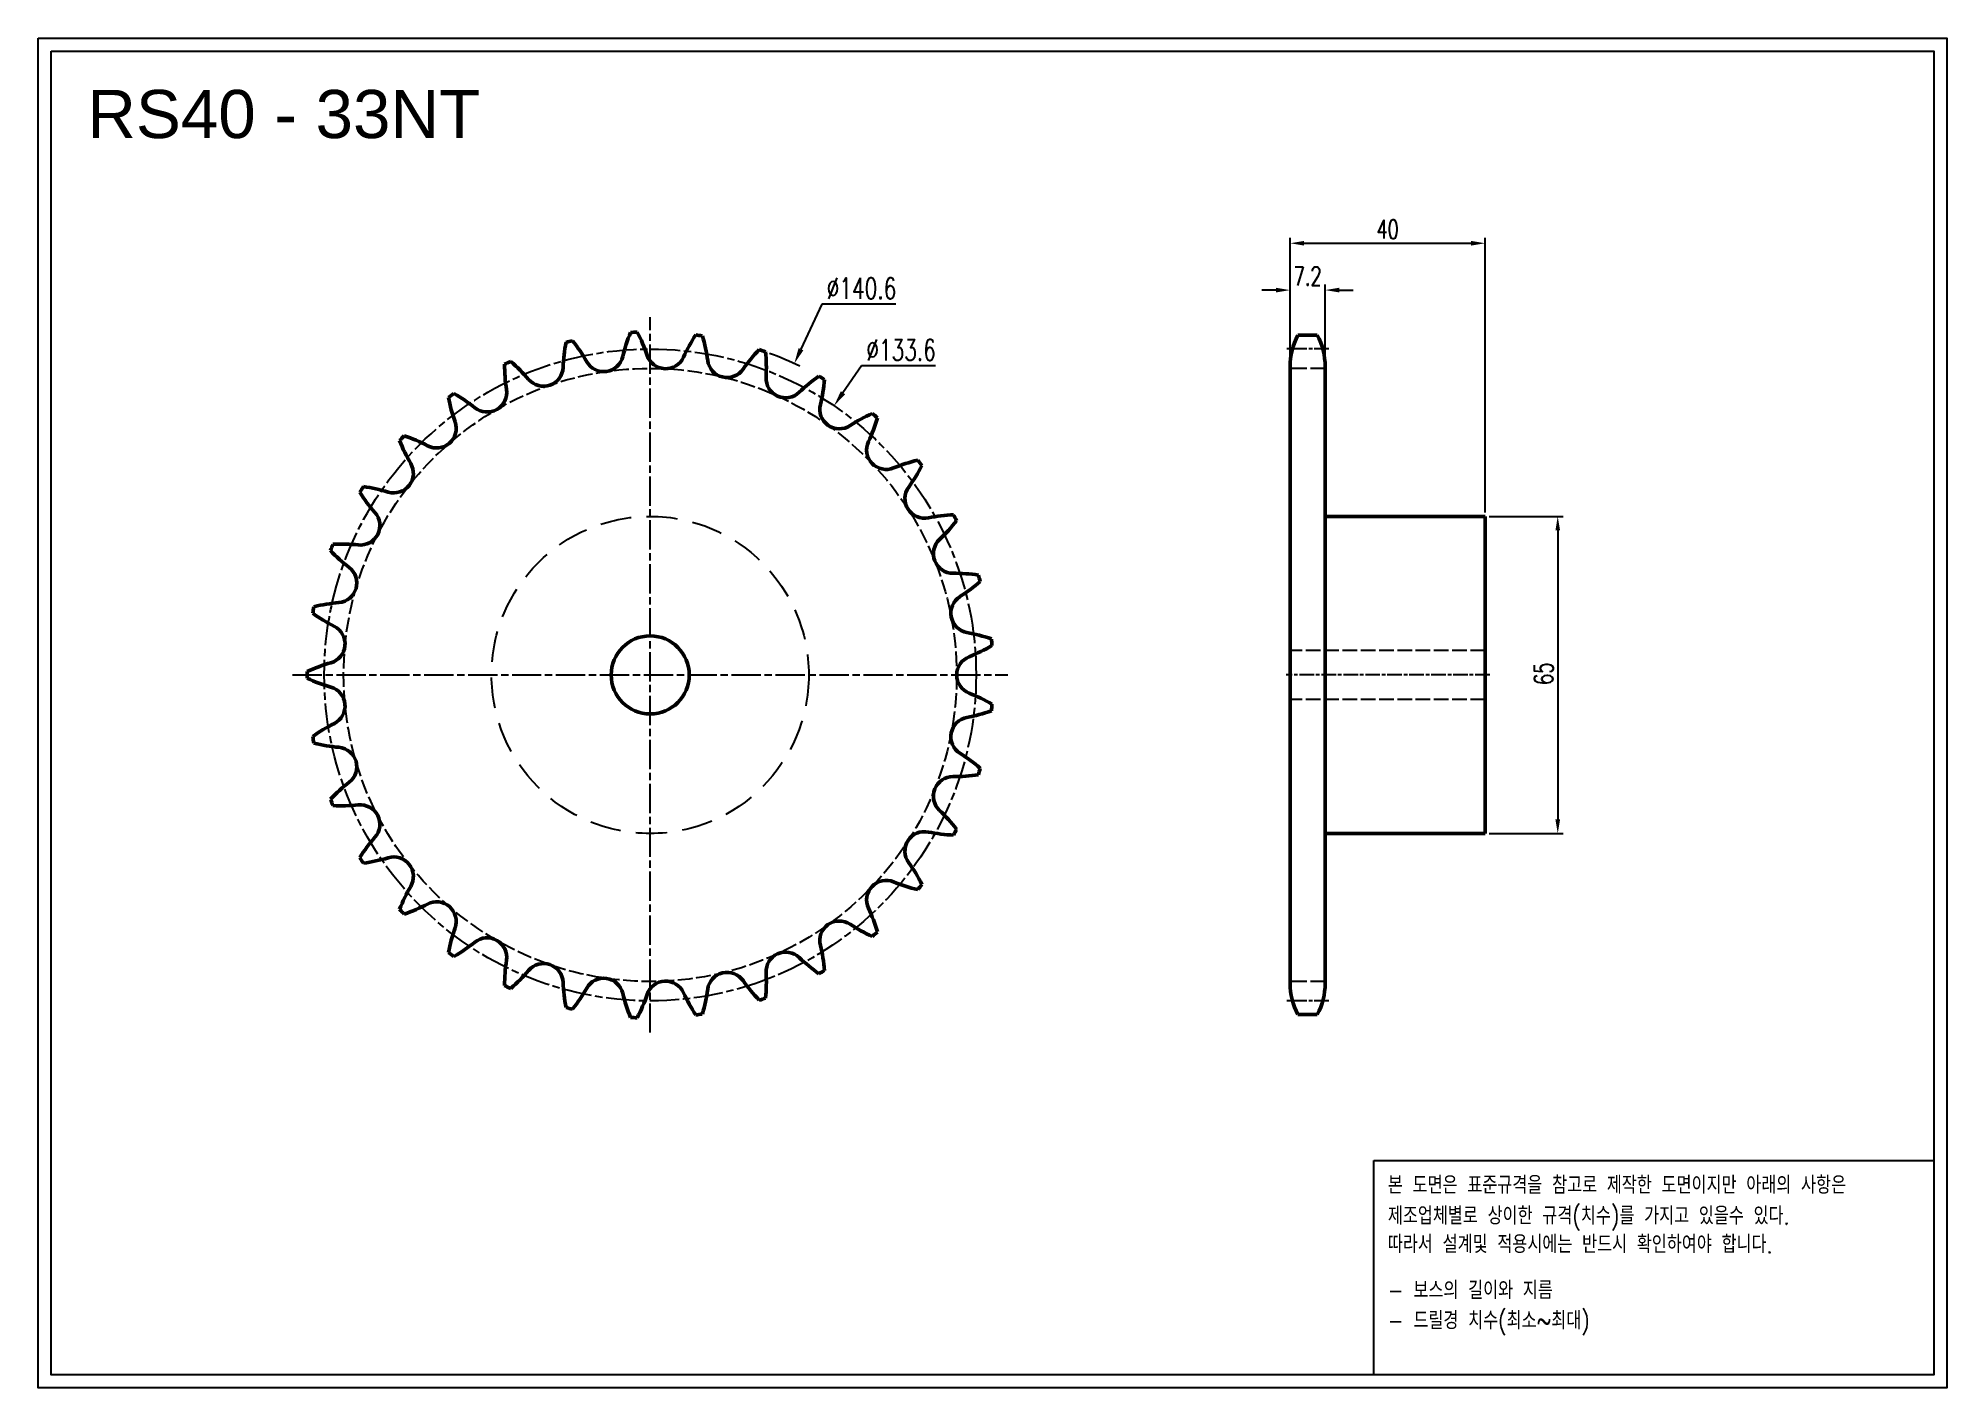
# Model space of a CAD drawing. Header units: millimetres. Extents: x -20818 to -20427, y 1699 to 1976.
import ezdxf

# ---------------------------------------------------------------- set-up
doc = ezdxf.new("R2010")
doc.units = ezdxf.units.MM
for name, pattern in [('AM_ISO02W050', [7.5, 6, -1.5]), ('AM_ISO02W050x2', [3.75, 3, -0.75]), ('AM_ISO08W050', [18, 12, -1.5, 3, -1.5]), ('AM_ISO08W050x2', [9, 6, -0.75, 1.5, -0.75]), ('HIDDEN', [9.525, 6.35, -3.175])]:
    doc.linetypes.add(name, pattern=pattern)
for name, color, linetype, lineweight in [('AM_0N', 7, 'Continuous', 50), ('AM_3N', 6, 'AM_ISO02W050', 25), ('AM_7', 4, 'AM_ISO08W050', 25), ('AM_7N', 4, 'AM_ISO08W050', 25)]:
    doc.layers.add(name, color=color, linetype=linetype, lineweight=lineweight)
doc.layers.add('HL', color=2, linetype='HIDDEN')
doc.layers.add('S-DIM', color=7, linetype='Continuous')
doc.styles.add('HAN', font='ROMANS.shx', dxfattribs={"width": 0.7, "bigfont": 'whgtxt.shx'})
doc.styles.add('HSG', font='SIMPLEX.shx', dxfattribs={"width": 0.7, "bigfont": 'HSG.shx'})
doc.styles.get("Standard").update_dxf_attribs({"font": 'arial.ttf'})
doc.dimstyles.new('APP4', dxfattribs={"dimscale": 1.6, "dimtxt": 2.4, "dimasz": 1.8, "dimexe": 0.7, "dimexo": 0.5, "dimgap": 0.6, "dimtad": 1, "dimtoh": 1, "dimdec": 1, "dimrnd": 0.01, "dimzin": 9, "dimdsep": 46, "dimtxsty": 'HSG', "dimcen": 0, "dimclrd": 1, "dimclre": 1, "dimclrt": 256, "dimazin": 2, "dimtp": 1, "dimtm": 1, "dimtfac": 0.5, "dimtdec": 1, "dimtofl": 0, "dimtmove": 0, "dimatfit": 3, "dimfxl": 0, "dimtvp": 1, "dimtolj": 2, "dimlwd": -1, "dimlwe": -1, "dimarcsym": 0})
doc.dimstyles.new('APP8', dxfattribs={"dimscale": 1.8, "dimtxt": 2.4, "dimasz": 1.8, "dimexe": 0.7, "dimexo": 0.5, "dimgap": 0.6, "dimtad": 1, "dimtoh": 1, "dimdec": 1, "dimrnd": 0.01, "dimzin": 9, "dimdsep": 46, "dimtxsty": 'HSG', "dimcen": 0, "dimclrd": 1, "dimclre": 1, "dimclrt": 256, "dimazin": 2, "dimtp": 1, "dimtm": 1, "dimtfac": 0.5, "dimtdec": 1, "dimtofl": 0, "dimtmove": 0, "dimatfit": 3, "dimfxl": 0, "dimtvp": 1, "dimtolj": 2, "dimlwd": -1, "dimlwe": -1, "dimarcsym": 0})

# ---------------------------------------------------------------- blocks, each defined once
blk = doc.blocks.new('*D1')
at = {"layer": 'Defpoints', "color": 0, "transparency": 16777216}
for p in [(-20663.18, 1909.34), (-20722.25, 1781.73)]:
    blk.add_point(p, dxfattribs=at)
at = {"layer": 'S-DIM', "color": 1, "transparency": 16777216}
for p, q in [((-20657.55, 1921.5), (-20661.82, 1912.28)), ((-20642.36, 1921.5), (-20657.55, 1921.5))]:
    blk.add_line(p, q, dxfattribs=at)
blk.add_arc((-20692.72, 1845.53), 70.31, 64.1329, 69.617, dxfattribs=at)
blk.add_solid([(-20662.31, 1912.51), (-20661.33, 1912.05), (-20663.18, 1909.34)], dxfattribs=at)
at = {"layer": 'S-DIM', "transparency": 16777216, "insert": (-20649.41, 1924.74), "char_height": 4.32, "attachment_point": 5, "style": 'HSG'}
blk.add_mtext('\\A2;∅140.6', dxfattribs=at)
blk = doc.blocks.new('*D2')
at = {"layer": 'Defpoints', "color": 0, "transparency": 16777216}
for p in [(-20655.03, 1900.69), (-20730.4, 1790.37)]:
    blk.add_point(p, dxfattribs=at)
at = {"layer": 'S-DIM', "color": 1, "transparency": 16777216}
for p, q in [((-20649.44, 1908.89), (-20653.21, 1903.37)), ((-20634.25, 1908.89), (-20649.44, 1908.89))]:
    blk.add_line(p, q, dxfattribs=at)
blk.add_solid([(-20653.65, 1903.67), (-20652.76, 1903.06), (-20655.03, 1900.69)], dxfattribs=at)
at = {"layer": 'S-DIM', "transparency": 16777216, "insert": (-20641.3, 1912.13), "char_height": 4.32, "attachment_point": 5, "style": 'HSG'}
blk.add_mtext('\\A2;∅133.6', dxfattribs=at)
blk = doc.blocks.new('*D3')
at = {"layer": 'Defpoints', "color": 0, "transparency": 16777216}
for p in [(-20554.38, 1924.4), (-20561.58, 1908.36), (-20554.38, 1908.36)]:
    blk.add_point(p, dxfattribs=at)
at = {"layer": 'S-DIM', "color": 1, "transparency": 16777216}
for p, q in [((-20561.58, 1909.16), (-20561.58, 1925.52)), ((-20554.38, 1909.16), (-20554.38, 1925.52)), ((-20564.46, 1924.4), (-20567.34, 1924.4)), ((-20551.5, 1924.4), (-20548.62, 1924.4))]:
    blk.add_line(p, q, dxfattribs=at)
for points in [[(-20564.46, 1924.88), (-20564.46, 1923.92), (-20561.58, 1924.4)], [(-20551.5, 1924.88), (-20551.5, 1923.92), (-20554.38, 1924.4)]]:
    blk.add_solid(points, dxfattribs=at)
at = {"layer": 'S-DIM', "transparency": 16777216, "insert": (-20557.98, 1927.28), "char_height": 3.84, "attachment_point": 5, "style": 'HSG'}
blk.add_mtext('\\A2;7.2', dxfattribs=at)
blk = doc.blocks.new('*D4')
at = {"layer": 'Defpoints', "color": 0, "transparency": 16777216}
for p in [(-20521.58, 1934), (-20561.58, 1908.36), (-20521.58, 1878.03)]:
    blk.add_point(p, dxfattribs=at)
at = {"layer": 'S-DIM', "color": 1, "transparency": 16777216}
for p, q in [((-20561.58, 1909.16), (-20561.58, 1935.12)), ((-20558.7, 1934), (-20524.46, 1934)), ((-20521.58, 1878.83), (-20521.58, 1935.12))]:
    blk.add_line(p, q, dxfattribs=at)
for points in [[(-20558.7, 1934.48), (-20558.7, 1933.52), (-20561.58, 1934)], [(-20524.46, 1934.48), (-20524.46, 1933.52), (-20521.58, 1934)]]:
    blk.add_solid(points, dxfattribs=at)
at = {"layer": 'S-DIM', "transparency": 16777216, "insert": (-20541.58, 1936.88), "char_height": 3.84, "attachment_point": 5, "style": 'HSG'}
blk.add_mtext('\\A2;40', dxfattribs=at)
blk = doc.blocks.new('*D5')
at = {"layer": 'Defpoints', "color": 0, "transparency": 16777216}
for p in [(-20521.58, 1878.03), (-20521.58, 1813.03), (-20506.71, 1813.03)]:
    blk.add_point(p, dxfattribs=at)
at = {"layer": 'S-DIM', "color": 1, "transparency": 16777216}
for p, q in [((-20520.78, 1878.03), (-20505.59, 1878.03)), ((-20506.71, 1875.15), (-20506.71, 1815.91)), ((-20520.78, 1813.03), (-20505.59, 1813.03))]:
    blk.add_line(p, q, dxfattribs=at)
for points in [[(-20507.19, 1875.15), (-20506.23, 1875.15), (-20506.71, 1878.03)], [(-20507.19, 1815.91), (-20506.23, 1815.91), (-20506.71, 1813.03)]]:
    blk.add_solid(points, dxfattribs=at)
at = {"layer": 'S-DIM', "transparency": 16777216, "insert": (-20509.59, 1845.79), "char_height": 3.84, "attachment_point": 5, "rotation": 90, "style": 'HSG'}
blk.add_mtext('\\A2;65', dxfattribs=at)
blk = doc.blocks.new('notice1')
at = {"color": 4}
blk.add_lwpolyline([(-22142.12, 1735.9), (-22053.8, 1735.9), (-22053.8, 1702.07), (-22142.12, 1702.07)], close=True, dxfattribs=at)
at = {"color": 4, "style": 'HAN', "width": 0.8}
for s, p in [('본 도면은 표준규격을 참고로 제작한 도면이지만 아래의 사항은', (-22139.9, 1730.62)), ('제조업체별로 상이한 규격(치수)를 가지고 있을수 있다.', (-22139.9, 1725.78)), ('따라서 설계및 적용시에는 반드시 확인하여야 합니다.', (-22139.9, 1721.28)), ('- 보스의 길이와 지름', (-22139.9, 1714.03)), ('- 드릴경 치수(최소~최대)', (-22139.9, 1709.27))]:
    blk.add_text(s, height=2.7949, dxfattribs=at).set_placement(p)

msp = doc.modelspace()

# ---------------------------------------------------------------- linework, layer by layer
for points in [[(-20818.15, 1976.03), (-20426.97, 1976.03), (-20426.97, 1699.43), (-20818.15, 1699.43)], [(-20815.52, 1973.39), (-20429.6, 1973.39), (-20429.6, 1702.07), (-20815.52, 1702.07)]]:
    msp.add_lwpolyline(points, close=True)
at = {"layer": 'AM_0N'}
for p, q in [((-20559.96, 1915.14), (-20555.99, 1915.14)), ((-20561.58, 1908.74), (-20561.58, 1782.33)), ((-20554.38, 1908.74), (-20554.38, 1782.33)), ((-20554.38, 1878.03), (-20521.58, 1878.03)), ((-20521.58, 1878.03), (-20521.58, 1813.03)), ((-20554.38, 1813.03), (-20521.58, 1813.03)), ((-20559.96, 1775.93), (-20555.99, 1775.93))]:
    msp.add_line(p, q, dxfattribs=at)
msp.add_circle((-20692.72, 1845.53), 8, dxfattribs=at)
for centre, radius, start, end in [((-20677.2, 1907.22), 33.39, 168.8086, 177.7273), ((-20692.72, 1845.53), 70.31, 103.0776, 104.1951), ((-20734.77, 1893.25), 33.39, 29.5455, 38.4641), ((-20665.81, 1903.17), 33.39, 157.8995, 166.8182), ((-20692.72, 1845.53), 70.31, 92.1686, 93.286), ((-20724.98, 1900.35), 33.39, 18.6364, 27.555), ((-20655.39, 1897.03), 33.39, 146.9905, 155.9091), ((-20692.72, 1845.53), 70.31, 81.2595, 82.3769), ((-20714.02, 1905.46), 33.39, 7.7273, 16.6459), ((-20548.08, 1908.74), 13.5, 151.7009, 180), ((-20567.88, 1908.74), 13.5, 0, 28.2991), ((-20692.72, 1845.53), 70.31, 113.9867, 115.1042), ((-20689.16, 1909.04), 33.39, 179.7177, 188.6364), ((-20743.04, 1884.43), 33.39, 40.4545, 49.3732), ((-20702.23, 1911.7), 4.01, 209.5455, 346.8182), ((-20689.54, 1912.3), 4.01, 198.6364, 335.9091), ((-20676.96, 1910.49), 4.01, 187.7273, 325), ((-20646.32, 1889.04), 33.39, 136.0814, 145), ((-20692.72, 1845.53), 70.31, 70.3504, 71.4678), ((-20702.3, 1908.41), 33.39, 356.8182, 5.7368), ((-20714.58, 1908.7), 4.01, 220.4545, 357.7273), ((-20664.95, 1906.34), 4.01, 176.8182, 314.0909), ((-20638.92, 1879.47), 33.39, 125.1723, 134.0909), ((-20692.72, 1845.53), 70.31, 59.4413, 60.5587), ((-20690.23, 1909.09), 33.39, 345.9091, 354.8277), ((-20692.72, 1845.53), 70.31, 124.8958, 126.0133), ((-20701.24, 1908.56), 33.39, 190.6268, 199.5455), ((-20749.49, 1874.2), 33.39, 51.3636, 60.2823), ((-20726.14, 1903.42), 4.01, 231.3636, 8.6364), ((-20736.49, 1896.05), 4.01, 242.2727, 19.5455), ((-20653.95, 1899.98), 4.01, 165.9091, 303.1818), ((-20633.47, 1868.68), 33.39, 114.2632, 123.1818), ((-20678.24, 1907.47), 33.39, 335, 343.9186), ((-20692.72, 1845.53), 70.31, 48.5322, 49.6496), ((-20692.72, 1845.53), 70.31, 135.8049, 136.9224), ((-20713.02, 1905.81), 33.39, 201.5359, 210.4545), ((-20753.89, 1862.94), 33.39, 62.2727, 71.1914), ((-20644.34, 1891.66), 4.01, 155, 292.2727), ((-20630.17, 1857.05), 33.39, 103.3541, 112.2727), ((-20692.72, 1845.53), 70.31, 37.6231, 38.7405), ((-20745.26, 1886.85), 4.01, 253.1818, 30.4545), ((-20666.78, 1903.61), 33.39, 324.0909, 333.0095), ((-20692.72, 1845.53), 70.31, 146.714, 147.8314), ((-20724.06, 1900.88), 33.39, 212.445, 221.3636), ((-20756.08, 1851.05), 33.39, 73.1818, 82.1005), ((-20636.49, 1881.67), 4.01, 144.0909, 281.3636), ((-20752.13, 1876.16), 4.01, 264.0909, 41.3636), ((-20629.12, 1845), 33.39, 92.445, 101.3636), ((-20692.72, 1845.53), 70.31, 26.714, 27.8314), ((-20656.26, 1897.65), 33.39, 313.1818, 322.1005), ((-20692.72, 1845.53), 70.31, 157.6231, 158.7405), ((-20733.97, 1893.95), 33.39, 223.3541, 232.2727), ((-20755.98, 1838.96), 33.39, 84.0909, 93.0095), ((-20630.66, 1870.38), 4.01, 133.1818, 270.4545), ((-20756.85, 1864.37), 4.01, 275, 52.2727), ((-20630.37, 1832.97), 33.39, 81.5359, 90.4545), ((-20692.72, 1845.53), 70.31, 15.8049, 16.9224), ((-20647.06, 1889.81), 33.39, 302.2727, 311.1914), ((-20692.72, 1845.53), 70.31, 168.5322, 169.6496), ((-20742.38, 1885.27), 33.39, 234.2632, 243.1818), ((-20753.59, 1827.1), 33.39, 95, 103.9186), ((-20627.08, 1858.18), 4.01, 122.2727, 259.5455), ((-20759.26, 1851.89), 4.01, 285.9091, 63.1818), ((-20633.87, 1821.4), 33.39, 70.6268, 79.5455), ((-20639.5, 1880.37), 33.39, 291.3636, 300.2823), ((-20692.72, 1845.53), 70.31, 4.8958, 6.0133), ((-20749, 1815.92), 33.39, 105.9091, 114.8277), ((-20625.88, 1845.53), 4.01, 111.3636, 248.6364), ((-20692.72, 1845.53), 70.31, 179.4413, 180.5587), ((-20749, 1875.15), 33.39, 245.1723, 254.0909), ((-20759.26, 1839.18), 4.01, 296.8182, 74.0909), ((-20639.5, 1810.7), 33.39, 59.7177, 68.6364), ((-20692.72, 1845.53), 70.31, 353.9867, 355.1042), ((-20742.38, 1805.8), 33.39, 116.8182, 125.7368), ((-20627.08, 1832.88), 4.01, 100.4545, 237.7273), ((-20633.87, 1869.67), 33.39, 280.4545, 289.3732), ((-20692.72, 1845.53), 70.31, 190.3504, 191.4678), ((-20753.59, 1863.96), 33.39, 256.0814, 265), ((-20756.85, 1826.7), 4.01, 307.7273, 85), ((-20647.06, 1801.26), 33.39, 48.8086, 57.7273), ((-20733.97, 1797.12), 33.39, 127.7273, 136.6459), ((-20630.66, 1820.69), 4.01, 89.5455, 226.8182), ((-20630.37, 1858.09), 33.39, 269.5455, 278.4641), ((-20692.72, 1845.53), 70.31, 343.0776, 344.1951), ((-20692.72, 1845.53), 70.31, 201.2595, 202.3769), ((-20755.98, 1852.11), 33.39, 266.9905, 275.9091), ((-20752.13, 1814.9), 4.01, 318.6364, 95.9091), ((-20656.26, 1793.42), 33.39, 37.8995, 46.8182), ((-20724.06, 1790.19), 33.39, 138.6364, 147.555), ((-20636.49, 1809.4), 4.01, 78.6364, 215.9091), ((-20629.12, 1846.07), 33.39, 258.6364, 267.555), ((-20692.72, 1845.53), 70.31, 332.1686, 333.286), ((-20692.72, 1845.53), 70.31, 212.1686, 213.286), ((-20756.08, 1840.02), 33.39, 277.8995, 286.8182), ((-20745.26, 1804.21), 4.01, 329.5455, 106.8182), ((-20644.34, 1799.41), 4.01, 67.7273, 205), ((-20666.78, 1787.46), 33.39, 26.9905, 35.9091), ((-20713.02, 1785.26), 33.39, 149.5455, 158.4641), ((-20630.17, 1834.02), 33.39, 247.7273, 256.6459), ((-20692.72, 1845.53), 70.31, 321.2595, 322.3769), ((-20692.72, 1845.53), 70.31, 223.0776, 224.1951), ((-20753.89, 1828.13), 33.39, 288.8086, 297.7273), ((-20736.49, 1795.02), 4.01, 340.4545, 117.7273), ((-20678.24, 1783.6), 33.39, 16.0814, 25), ((-20701.24, 1782.5), 33.39, 160.4545, 169.3732), ((-20726.14, 1787.65), 4.01, 351.3636, 128.6364), ((-20653.95, 1791.09), 4.01, 56.8182, 194.0909), ((-20633.47, 1822.39), 33.39, 236.8182, 245.7368), ((-20692.72, 1845.53), 70.31, 310.3504, 311.4678), ((-20692.72, 1845.53), 70.31, 233.9867, 235.1042), ((-20749.49, 1816.86), 33.39, 299.7177, 308.6364), ((-20664.95, 1784.73), 4.01, 45.9091, 183.1818), ((-20690.23, 1781.98), 33.39, 5.1723, 14.0909), ((-20689.16, 1782.03), 33.39, 171.3636, 180.2823), ((-20743.04, 1806.64), 33.39, 310.6268, 319.5455), ((-20714.58, 1782.37), 4.01, 2.2727, 139.5455), ((-20676.96, 1780.58), 4.01, 35, 172.2727), ((-20702.3, 1782.66), 33.39, 354.2632, 3.1818), ((-20638.92, 1811.6), 33.39, 225.9091, 234.8277), ((-20692.72, 1845.53), 70.31, 299.4413, 300.5587), ((-20692.72, 1845.53), 70.31, 244.8958, 246.0133), ((-20677.2, 1783.85), 33.39, 182.2727, 191.1914), ((-20734.77, 1797.82), 33.39, 321.5359, 330.4545), ((-20702.23, 1779.37), 4.01, 13.1818, 150.4545), ((-20665.81, 1787.9), 33.39, 193.1818, 202.1005), ((-20724.98, 1790.72), 33.39, 332.445, 341.3636), ((-20689.54, 1778.77), 4.01, 24.0909, 161.3636), ((-20655.39, 1794.04), 33.39, 204.0909, 213.0095), ((-20714.02, 1785.6), 33.39, 343.3541, 352.2727), ((-20646.32, 1802.03), 33.39, 215, 223.9186), ((-20548.08, 1782.33), 13.5, 180, 208.2991), ((-20567.88, 1782.33), 13.5, 331.7009, 0), ((-20692.72, 1845.53), 70.31, 255.8049, 256.9224), ((-20692.72, 1845.53), 70.31, 277.6231, 278.7405), ((-20692.72, 1845.53), 70.31, 288.5322, 289.6496), ((-20692.72, 1845.53), 70.31, 266.714, 267.8314)]:
    msp.add_arc(centre, radius, start, end, dxfattribs=at)
at = {"layer": 'AM_3N', "linetype": 'AM_ISO02W050x2'}
for p, q in [((-20554.38, 1908.36), (-20561.58, 1908.36)), ((-20554.38, 1782.71), (-20561.58, 1782.71))]:
    msp.add_line(p, q, dxfattribs=at)
at = {"layer": 'AM_3N', "color": 2, "linetype": 'AM_ISO02W050x2'}
for p, q in [((-20521.58, 1850.53), (-20561.58, 1850.53)), ((-20521.58, 1840.53), (-20561.58, 1840.53))]:
    msp.add_line(p, q, dxfattribs=at)
at = {"layer": 'AM_3N', "linetype": 'AM_ISO02W050x2'}
msp.add_circle((-20692.72, 1845.53), 62.83, dxfattribs=at)
at = {"layer": 'AM_7', "linetype": 'AM_ISO08W050x2'}
msp.add_circle((-20692.72, 1845.53), 66.8, dxfattribs=at)
at = {"layer": 'AM_7N', "linetype": 'AM_ISO08W050x2'}
for p, q in [((-20692.72, 1772.22), (-20692.72, 1918.84)), ((-20766.03, 1845.53), (-20619.41, 1845.53))]:
    msp.add_line(p, q, dxfattribs=at)
at = {"layer": 'AM_7N', "linetype": 'AM_ISO08W050x2', "ltscale": 0.5}
for p, q in [((-20553.61, 1912.34), (-20562.34, 1912.34)), ((-20520.64, 1845.53), (-20562.34, 1845.53)), ((-20553.61, 1778.73), (-20562.34, 1778.73))]:
    msp.add_line(p, q, dxfattribs=at)
at = {"layer": 'HL'}
msp.add_circle((-20692.72, 1845.53), 32.5, dxfattribs=at)

# ---------------------------------------------------------------- block references
at = {"xscale": 1.3, "yscale": 1.3, "zscale": 1.3}
msp.add_blockref('notice1', (8240.34, -510.62), dxfattribs=at)

# ---------------------------------------------------------------- texts
msp.add_text('RS40 - 33NT', height=9.8784).set_placement((-20808.08, 1955.55))

# ---------------------------------------------------------------- dimensions: what is measured, and where the dimension line sits
at = {"layer": 'S-DIM'}
dim = msp.add_linear_dim(base=(-20521.58, 1934), p1=(-20561.58, 1908.36), p2=(-20521.58, 1878.03), dimstyle='APP4', dxfattribs=at)
dim.commit()
dim.dimension.update_dxf_attribs({"geometry": '*D4', "text_midpoint": (-20541.58, 1936.88)})
dim = msp.add_linear_dim(base=(-20554.38, 1924.4), p1=(-20561.58, 1908.36), p2=(-20554.38, 1908.36), dimstyle='APP4', dxfattribs=at)
dim.commit()
dim.dimension.update_dxf_attribs({"geometry": '*D3', "text_midpoint": (-20557.98, 1924.4), "dimtype": 128})
at = {"layer": 'S-DIM', "color": 3}
for p1, p2, picture, middle in [((-20722.25, 1781.73), (-20663.18, 1909.34), '*D1', (-20649.41, 1921.5)), ((-20730.4, 1790.37), (-20655.03, 1900.69), '*D2', (-20641.3, 1908.89))]:
    dim = msp.add_diameter_dim_2p(p1=p1, p2=p2, dimstyle='APP8', dxfattribs=at)
    dim.commit()
    dim.dimension.update_dxf_attribs({"geometry": picture, "text_midpoint": middle, "dimtype": 131})
at = {"layer": 'S-DIM'}
dim = msp.add_linear_dim(base=(-20506.71, 1813.03), p1=(-20521.58, 1878.03), p2=(-20521.58, 1813.03), angle=90, dimstyle='APP4', dxfattribs=at)
dim.commit()
dim.dimension.update_dxf_attribs({"geometry": '*D5', "text_midpoint": (-20506.71, 1845.79), "dimtype": 128})

doc.saveas('drawing.dxf')
